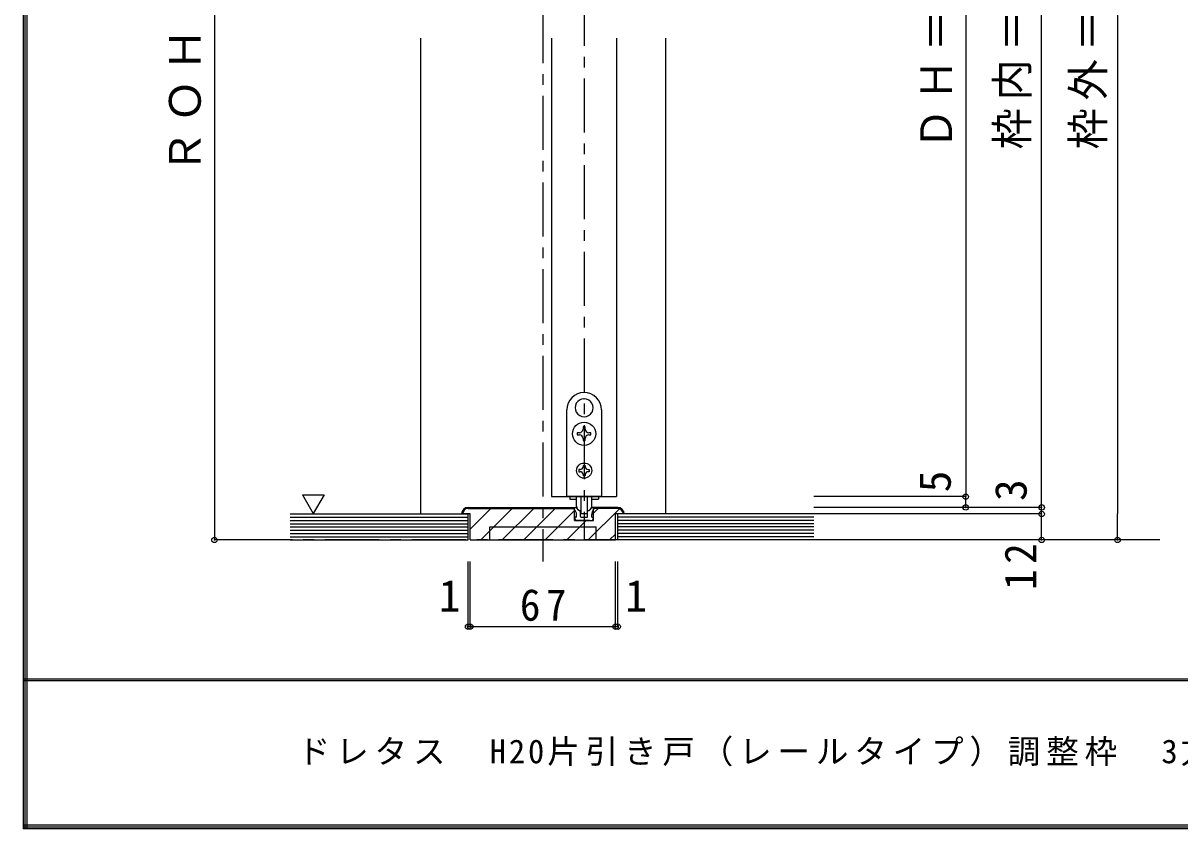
# Model space of a CAD drawing. Units: millimetres, scale not verified. Extents: x -973 to 977, y -718 to 696.
# Drawn here: x -973 to -440, y -701 to -329 of the extents above; entities that cross this region are included whole.
import ezdxf
from ezdxf.enums import TextEntityAlignment as Align

# ---------------------------------------------------------------- set-up
doc = ezdxf.new("R2010")
doc.units = ezdxf.units.MM
doc.header["$LTSCALE"] = 5
doc.header["$PDMODE"] = 32
doc.header["$PDSIZE"] = 2.5
doc.linetypes.add('CHAIN1', pattern=[8, 5, -1, 1, -1])
doc.linetypes.add('DASHED1', pattern=[1.8, 1.2, -0.6])
for name, color, linetype in [('0-1_通り芯', 4, 'CHAIN1'), ('0-3_仕上げ', 2, 'Continuous'), ('0-4_枠', 3, 'Continuous'), ('0-6_扉', 6, 'Continuous'), ('0-7_金物', 7, 'Continuous'), ('0-A_文字', 7, 'Continuous'), ('0-B_寸法', 7, 'Continuous'), ('0-C_ハッチ', 4, 'DASHED1'), ('F-1_枠', 6, 'Continuous'), ('F-A_文字', 7, 'Continuous')]:
    doc.layers.add(name, color=color, linetype=linetype)
doc.styles.add('ＭＳ ゴシック', font='')
doc.styles.get('ＭＳ ゴシック').set_extended_font_data('MS Gothic')

msp = doc.modelspace()

# ---------------------------------------------------------------- linework, layer by layer
at = {"layer": '0-1_通り芯'}
for p, q in [((-733.633, -2.5), (-733.633, -577.5)), ((-714.633, -74.5), (-714.633, -567.5)), ((-449.133, -567.5), (-886.452, -567.5))]:
    msp.add_line(p, q, dxfattribs=at)
at = {"layer": '0-3_仕上げ'}
for p, q in [((-850.133, -555.5), (-768.133, -555.5)), ((-768.133, -567.5), (-768.133, -555.5)), ((-768.133, -567.5), (-768.133, -555.5)), ((-699.133, -567.5), (-699.133, -555.5)), ((-699.133, -567.5), (-699.133, -555.5)), ((-608.633, -555.5), (-699.133, -555.5)), ((-850.133, -567.5), (-768.133, -567.5)), ((-608.633, -567.5), (-699.133, -567.5))]:
    msp.add_line(p, q, dxfattribs=at)
at = {"layer": '0-3_仕上げ', "color": 7}
for p, q in [((-850.133, -557), (-768.133, -557)), ((-850.133, -558.5), (-768.133, -558.5)), ((-850.133, -560), (-768.133, -560)), ((-608.633, -557), (-699.133, -557)), ((-608.633, -558.5), (-699.133, -558.5)), ((-608.633, -560), (-699.133, -560)), ((-850.133, -561.5), (-768.133, -561.5)), ((-850.133, -563), (-768.133, -563)), ((-850.133, -564.5), (-768.133, -564.5)), ((-608.633, -561.5), (-699.133, -561.5)), ((-608.633, -563), (-699.133, -563)), ((-608.633, -564.5), (-699.133, -564.5)), ((-850.133, -566), (-768.133, -566)), ((-608.633, -566), (-699.133, -566))]:
    msp.add_line(p, q, dxfattribs=at)
at = {"layer": '0-4_枠', "color": 4}
for p, q in [((-790.133, -336), (-790.133, -555.5)), ((-677.133, -336), (-677.133, -555.5))]:
    msp.add_line(p, q, dxfattribs=at)
at = {"layer": '0-4_枠'}
for p, q in [((-768.133, -552.5), (-719.033, -552.5)), ((-768.133, -553), (-719.033, -553)), ((-719.033, -558.5), (-719.033, -552.5)), ((-699.133, -552.5), (-710.233, -552.5)), ((-710.233, -558.5), (-710.233, -552.5)), ((-699.133, -553), (-710.233, -553)), ((-719.033, -558.5), (-710.233, -558.5)), ((-700.133, -567.5), (-700.133, -555.5)), ((-696.133, -555.5), (-700.133, -555.5)), ((-709.133, -567.5), (-709.133, -561.5)), ((-767.133, -567.5), (-700.133, -567.5))]:
    msp.add_line(p, q, dxfattribs=at)
for points in [[(-767.133, -567.5), (-767.133, -555.5), (-771.133, -555.5)], [(-758.133, -567.5), (-758.133, -561.5), (-709.133, -561.5)]]:
    msp.add_lwpolyline(points, dxfattribs=at)
for centre, radius, start, end in [((-768.133, -555.5), 3, 90, 180), ((-768.133, -555.5), 2.5, 90.0008, 180), ((-699.133, -555.5), 3, 0, 90), ((-699.133, -555.5), 2.5, 0, 90)]:
    msp.add_arc(centre, radius, start, end, dxfattribs=at)
at = {"layer": '0-6_扉'}
for p, q in [((-729.633, -336), (-729.633, -547.5)), ((-699.633, -336), (-699.633, -547.5)), ((-729.633, -547.5), (-699.633, -547.5))]:
    msp.add_line(p, q, dxfattribs=at)
at = {"layer": '0-7_金物'}
for p, q in [((-714.732, -502.351), (-714.633, -502.45)), ((-714.534, -502.351), (-714.633, -502.45)), ((-718.275, -508.489), (-718.14, -508.525)), ((-718.176, -508.66), (-718.14, -508.525)), ((-710.99, -508.489), (-711.125, -508.525)), ((-711.089, -508.66), (-711.125, -508.525)), ((-714.133, -516.3), (-714.133, -515.35)), ((-717.783, -518), (-717.783, -519)), ((-716.833, -518), (-717.783, -518)), ((-717.783, -519), (-716.833, -519)), ((-715.133, -520.7), (-715.133, -521.65)), ((-715.133, -521.65), (-714.133, -521.65)), ((-714.133, -521.65), (-714.133, -520.7)), ((-715.133, -533.1), (-715.133, -533.7)), ((-715.133, -533.1), (-714.133, -533.1)), ((-714.133, -533.1), (-714.133, -533.7)), ((-717.033, -535), (-717.033, -536)), ((-716.433, -535), (-717.033, -535)), ((-717.033, -536), (-716.433, -536)), ((-715.133, -537.3), (-715.133, -537.9)), ((-714.133, -537.9), (-715.133, -537.9)), ((-714.133, -537.3), (-714.133, -537.9)), ((-712.833, -535), (-712.233, -535)), ((-712.233, -536), (-712.833, -536)), ((-712.233, -535), (-712.233, -536)), ((-721.233, -547.5), (-721.233, -548.7)), ((-721.233, -548.7), (-718.1, -548.7)), ((-718.133, -551.921), (-718.133, -547.5)), ((-716.133, -547.5), (-716.133, -555.121)), ((-713.133, -555.121), (-713.133, -547.5)), ((-711.165, -548.7), (-708.033, -548.7)), ((-711.133, -551.921), (-711.133, -547.5)), ((-708.033, -547.5), (-708.033, -548.7)), ((-716.971, -553.912), (-718.236, -552.647)), ((-716.758, -554), (-716.433, -554)), ((-716.233, -556.7), (-716.233, -554.2)), ((-713.033, -556.7), (-713.033, -554.2)), ((-712.507, -554), (-712.833, -554)), ((-712.295, -553.912), (-711.029, -552.647)), ((-710.133, -552.5), (-710.676, -552.5)), ((-710.133, -553.5), (-710.133, -552.5)), ((-718.133, -557), (-718.733, -557)), ((-718.133, -557), (-718.133, -555.736)), ((-712.333, -558.5), (-716.933, -558.5)), ((-715.933, -557), (-714.933, -557)), ((-713.433, -555.421), (-715.833, -555.421)), ((-714.933, -557), (-714.633, -557.3)), ((-714.633, -557.3), (-714.333, -557)), ((-714.333, -557), (-713.333, -557)), ((-712.133, -558.3), (-712.333, -558.5)), ((-711.933, -558.5), (-712.133, -558.3)), ((-711.933, -558.5), (-710.833, -558.5)), ((-711.133, -557), (-711.133, -555.736)), ((-711.133, -557), (-710.533, -557)), ((-710.833, -558.5), (-710.347, -557.274))]:
    msp.add_line(p, q, dxfattribs=at)
for points in [[(-706.633, -507.5), (-706.633, -547.5), (-722.633, -547.5), (-722.633, -507.5)], [(-714.133, -515.35), (-715.133, -515.35), (-715.133, -516.3)], [(-712.433, -519), (-711.483, -519), (-711.483, -518), (-712.433, -518)], [(-719.133, -553.5), (-719.133, -552.5), (-718.59, -552.5)], [(-717.333, -558.5), (-718.433, -558.5), (-718.919, -557.274)], [(-717.333, -558.5), (-717.133, -558.3), (-716.933, -558.5)]]:
    msp.add_lwpolyline(points, dxfattribs=at)
for centre, radius in [((-714.633, -518.5), 5.35), ((-714.633, -535.5), 3.5)]:
    msp.add_circle(centre, radius, dxfattribs=at)
for centre, radius, start, end in [((-714.633, -507.5), 8, 0, 180), ((-714.633, -506.5), 4.15, 91.3645, 208.6355), ((-714.633, -506.5), 4.15, 331.3645, 88.6355), ((-714.633, -506.5), 4.15, 211.3645, 328.6355), ((-716.833, -516.3), 1.7, 270, 0), ((-712.433, -516.3), 1.7, 180, 270), ((-716.833, -520.7), 1.7, 0, 90), ((-712.433, -520.7), 1.7, 90, 180), ((-716.433, -533.7), 1.3, 270, 0), ((-716.433, -537.3), 1.3, 0, 90), ((-712.833, -533.7), 1.3, 180, 270), ((-712.833, -537.3), 1.3, 90, 180), ((-721.133, -555.736), 3, 0, 48.19), ((-718.59, -553), 0.5, 45, 90), ((-716.133, -551.921), 2, 180, 264.78409), ((-716.758, -553.7), 0.3, 225, 270), ((-716.433, -554.2), 0.2, 0, 90), ((-716.333, -554.112), 0.2, 0, 84.78409), ((-712.933, -554.112), 0.2, 95.21591, 180), ((-712.833, -554.2), 0.2, 90, 180), ((-713.133, -551.921), 2, 275.21591, 0), ((-712.507, -553.7), 0.3, 270, 315), ((-708.133, -555.736), 3, 131.81, 180), ((-710.676, -553), 0.5, 90, 135), ((-718.733, -557.2), 0.2, 90, 201.616), ((-715.933, -556.7), 0.3, 180, 270), ((-715.833, -555.121), 0.3, 180, 270), ((-713.433, -555.121), 0.3, 270, 0), ((-713.333, -556.7), 0.3, 270, 0), ((-710.533, -557.2), 0.2, 338.384, 90)]:
    msp.add_arc(centre, radius, start, end, dxfattribs=at)
at = {"layer": '0-A_文字'}
msp.add_line((-844.568, -546.686), (-839.568, -555.347), dxfattribs=at)
msp.add_lwpolyline([(-844.568, -546.686), (-834.568, -546.686), (-839.568, -555.347)], dxfattribs=at)
at = {"layer": '0-B_寸法', "color": 4}
for p, q in [((-503.633, -567.5), (-503.633, -60.5)), ((-468.633, -60.5), (-468.633, -555.5)), ((-538.633, -90.5), (-538.633, -547.5)), ((-538.633, -547.5), (-608.633, -547.5)), ((-538.633, -552.5), (-538.633, -547.5)), ((-503.633, -552.5), (-608.633, -552.5)), ((-538.633, -552.5), (-608.633, -552.5)), ((-503.633, -555.5), (-608.633, -555.5)), ((-468.633, -567.5), (-468.633, -555.5)), ((-850.133, -567.5), (-885.133, -567.5)), ((-468.633, -567.5), (-608.633, -567.5)), ((-768.133, -607.5), (-768.133, -577.5)), ((-767.133, -607.5), (-767.133, -577.5)), ((-768.133, -607.5), (-767.133, -607.5))]:
    msp.add_line(p, q, dxfattribs=at)
for points in [[(-850.133, -52.5), (-885.133, -52.5), (-885.133, -567.5)], [(-767.133, -607.5), (-700.133, -607.5), (-700.133, -577.5)], [(-700.133, -607.5), (-699.133, -607.5), (-699.133, -577.5)]]:
    msp.add_lwpolyline(points, dxfattribs=at)
at = {"layer": '0-B_寸法'}
for p in [(-538.633, -547.5), (-538.633, -552.5), (-503.633, -552.5), (-503.633, -555.5), (-885.133, -567.5), (-503.633, -567.5), (-468.633, -567.5), (-768.133, -607.5), (-767.133, -607.5), (-700.133, -607.5), (-699.133, -607.5)]:
    msp.add_point(p, dxfattribs=at)
at = {"layer": '0-C_ハッチ', "linetype": 'Continuous'}
for p, q in [((-767.133, -562.463), (-757.67, -553)), ((-762.27, -567.5), (-747.77, -553)), ((-752.371, -567.5), (-737.871, -553)), ((-742.471, -567.5), (-727.971, -553)), ((-732.572, -567.5), (-719.033, -553.961)), ((-712.773, -567.5), (-698.387, -553.114)), ((-710.233, -555.061), (-708.172, -553)), ((-722.672, -567.5), (-713.672, -558.5)), ((-702.873, -567.5), (-700.133, -564.76))]:
    msp.add_line(p, q, dxfattribs=at)
at = {"layer": 'F-1_枠'}
for p, q in [((-973.347, 695.833), (-973.347, -700.833)), ((-972.514, 695.833), (-972.514, -700.833)), ((-971.68, 695.833), (-971.68, -700.833)), ((976.653, -631.667), (-973.347, -631.667)), ((976.653, -632.5), (-973.347, -632.5)), ((976.653, -699.167), (-973.347, -699.167)), ((976.653, -700), (-973.347, -700)), ((976.653, -700.833), (-973.347, -700.833))]:
    msp.add_line(p, q, dxfattribs=at)

# ---------------------------------------------------------------- texts
at = {"layer": '0-B_寸法', "style": 'ＭＳ ゴシック'}
for s, p in [('5', (-541.133, -545.5)), ('3', (-506.133, -549.5))]:
    msp.add_text(s, height=14.66, rotation=90, dxfattribs=at).set_placement(p, align=Align.BOTTOM_LEFT)
for p in [(-781.633, -605), (-695.633, -605)]:
    msp.add_text('1', height=14.66, dxfattribs=at).set_placement(p, align=Align.BOTTOM_LEFT)
at = {"layer": '0-B_寸法', "char_height": 14.66, "attachment_point": 7, "rotation": 90, "style": 'ＭＳ ゴシック'}
for s, insert in [('\\T1.18;ＲＯＨ＝2,055', (-887.633, -398.5)), ('\\T1.19;\\W0.95;ＤＨ＝1,983', (-541.133, -387.25)), ('\\T1.19;\\W0.95;枠内＝2,002', (-506.133, -387.25)), ('\\T1.19;\\W0.95;枠外＝2,047', (-471.133, -387.25)), ('\\T1.27;\\W0.95;12', (-506.133, -590.544))]:
    msp.add_mtext(s, dxfattribs=dict(at, insert=insert))
at = {"layer": '0-B_寸法', "insert": (-744.258, -605), "char_height": 14.66, "attachment_point": 7, "style": 'ＭＳ ゴシック'}
msp.add_mtext('\\T1.27;\\W0.95;67', dxfattribs=at)
at = {"layer": 'F-A_文字', "insert": (-846.68, -673.333), "char_height": 11, "attachment_point": 7, "style": 'ＭＳ ゴシック'}
msp.add_mtext('\\T1.18;ドレタス\u3000H20片引き戸（レールタイプ）調整枠\u30003方枠＋敷居Q型／床直付けレール', dxfattribs=at)

doc.saveas('drawing.dxf')
